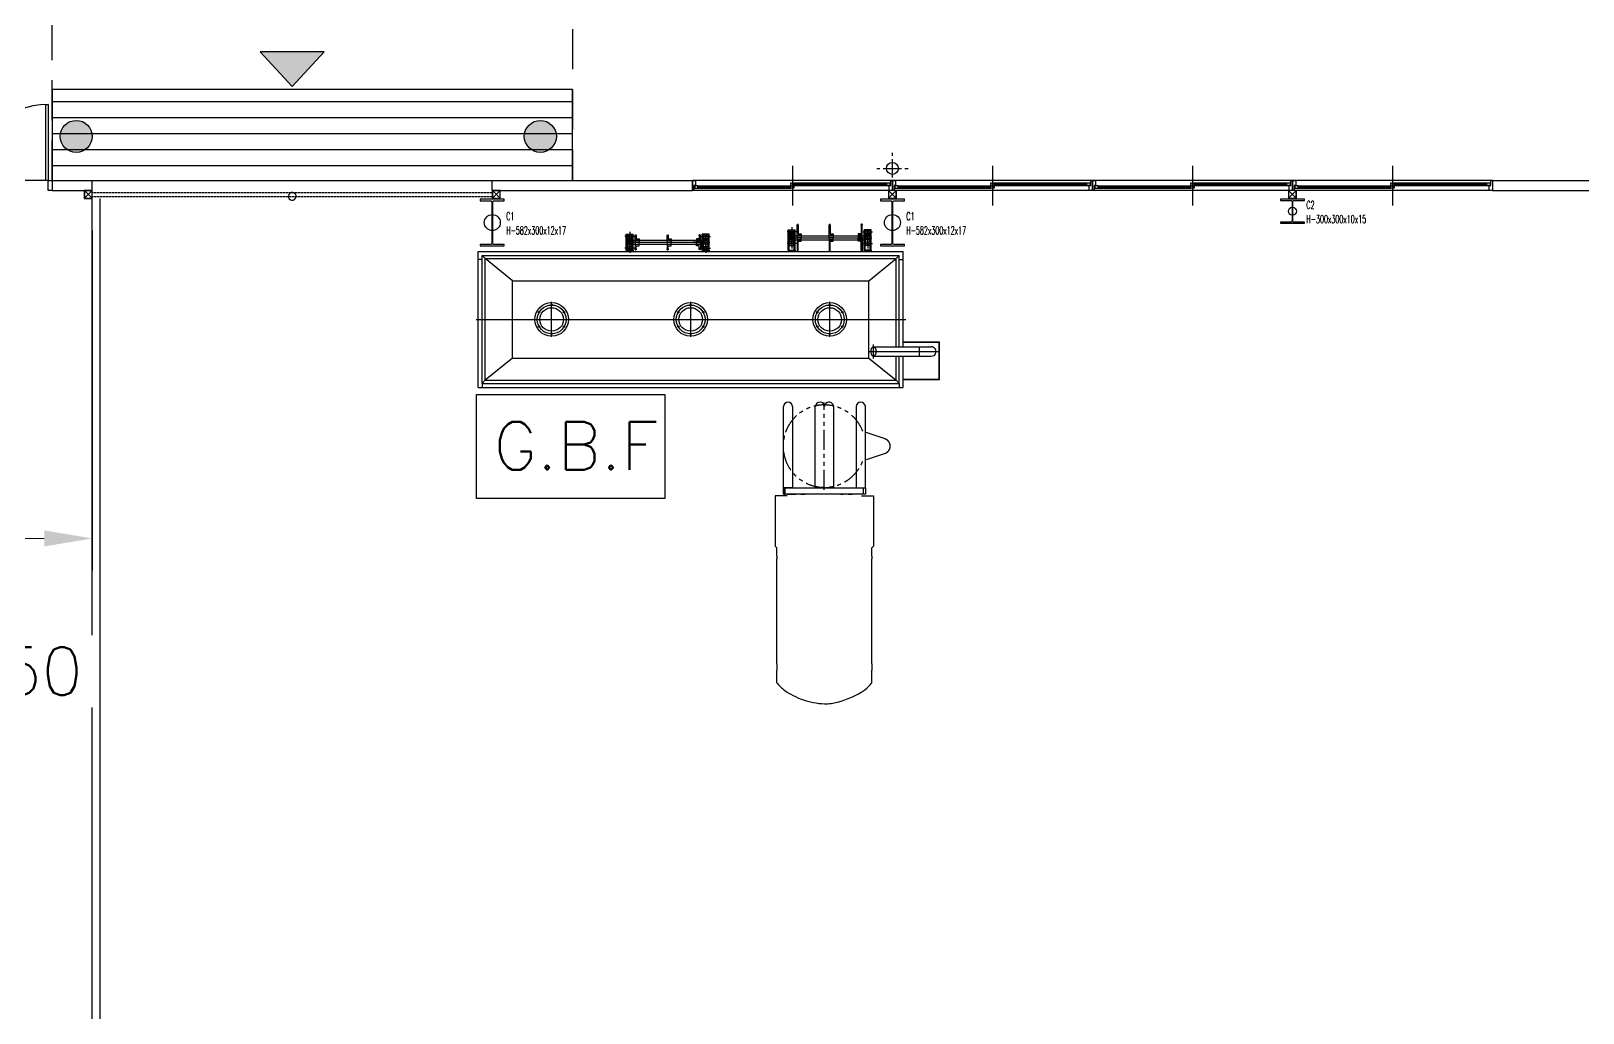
# Model space of a CAD drawing. Header units: millimetres. Extents: x 10462777 to 22643323, y 453826 to 1389191.
# Drawn here: x 11315366 to 11334762, y 605424 to 617692 of the extents above; entities that cross this region are included whole.
import ezdxf
from ezdxf.enums import TextEntityAlignment as Align

# ---------------------------------------------------------------- set-up
doc = ezdxf.new("R2010")
doc.units = ezdxf.units.MM
doc.header["$LTSCALE"] = 200
doc.header["$MEASUREMENT"] = 0
doc.header["$PDMODE"] = 35
doc.header["$PDSIZE"] = -5
for name, pattern in [('HIDDEN', [3.75, 2.5, -1.25]), ('HIDDEN2', [0.1875, 0.125, -0.0625]), ('PHANTOM', [2.5, 1.25, -0.25, 0.25, -0.25, 0.25, -0.25])]:
    doc.linetypes.add(name, pattern=pattern)
doc.layers.get('0').update_dxf_attribs({"linetype": 'CONTINUOUS'})
doc.layers.get('DEFPOINTS').update_dxf_attribs({"linetype": 'CONTINUOUS'})
for name, color, linetype in [('7', 7, 'CONTINUOUS'), ('CENTER', 1, 'CONTINUOUS'), ('COL', 2, 'CONTINUOUS'), ('door', 4, 'CONTINUOUS'), ('E1', 4, 'CONTINUOUS'), ('ELE6', 7, 'CONTINUOUS'), ('HAT', 5, 'CONTINUOUS'), ('HATCH', 8, 'CONTINUOUS'), ('lea', 7, 'CONTINUOUS'), ('LIFT', 6, 'HIDDEN2'), ('panel', 4, 'CONTINUOUS'), ('PIPE', 4, 'CONTINUOUS'), ('RXSYMBOL', 7, 'CONTINUOUS'), ('SAD', 8, 'CONTINUOUS'), ('TEX', 3, 'CONTINUOUS'), ('up', 7, 'HIDDEN'), ('win', 6, 'CONTINUOUS')]:
    doc.layers.add(name, color=color, linetype=linetype)
doc.layers.add('AM_5', color=3, linetype='CONTINUOUS', lineweight=15)
doc.layers.add('No_Print', color=153, linetype='CONTINUOUS', plot=False)
doc.styles.add('HSH', font='txt.shx ', dxfattribs={"bigfont": ' whgtxt.shx'})
doc.styles.add('HYwulM', font='txt.shx ', dxfattribs={"bigfont": ' whgtxt.shx'})
doc.styles.add('굴림', font='txt.shx ', dxfattribs={"bigfont": ' whgtxt.shx'})
doc.dimstyles.new('200$0', dxfattribs={"dimscale": 200, "dimtxt": 7, "dimasz": 1, "dimexe": 2, "dimexo": 2, "dimgap": 1, "dimtad": 1, "dimdec": 0, "dimdsep": 46, "dimlunit": 6, "dimtxsty": '굴림', "dimblk": 'DIMDOT', "dimcen": 1, "dimclrd": 4, "dimclre": 4, "dimclrt": 4, "dimadec": 0, "dimazin": 0, "dimtfac": 1, "dimtdec": 0, "dimtmove": 2, "dimatfit": 3, "dimldrblk": 'DIMDOT', "dimfxl": 1, "dimtolj": 1, "dimtzin": 0, "dimlwd": -1, "dimarcsym": 0})

# ---------------------------------------------------------------- blocks, each defined once
blk = doc.blocks.new('*U124')
at = {"color": 4, "linetype": 'Continuous'}
blk.add_circle((0, 0), 9, dxfattribs=at)
blk = doc.blocks.new('*U125')
at = {"layer": '7', "color": 0, "linetype": 'ByBlock', "lineweight": -2}
blk.add_blockref('*U124', (11528, 3371), dxfattribs=at)
for p, rotation in [((11372, 3281), 59.99999999999999), ((11372, 3101), 120), ((11684, 3281), 299.9999999999999), ((11684, 3101), 240), ((11528, 3011), 180)]:
    blk.add_blockref('*U124', p, dxfattribs=dict(at, rotation=rotation))
blk = doc.blocks.new('*U126')
at = {"color": 4, "linetype": 'Continuous'}
blk.add_circle((0, 0), 9, dxfattribs=at)
blk = doc.blocks.new('*U127')
at = {"layer": '7', "color": 0, "linetype": 'ByBlock', "lineweight": -2}
blk.add_blockref('*U126', (11528, 3371), dxfattribs=at)
for p, rotation in [((11372, 3281), 59.99999999999999), ((11372, 3101), 120), ((11684, 3281), 299.9999999999999), ((11684, 3101), 240), ((11528, 3011), 180)]:
    blk.add_blockref('*U126', p, dxfattribs=dict(at, rotation=rotation))
blk = doc.blocks.new('A$C425244E1')
at = {"layer": '7', "color": 8}
for p, q in [((22, 124), (22, 117)), ((22, 124), (22, 117)), ((30, 124), (30, 117)), ((31, 124), (31, 117)), ((45, 131), (35, 131)), ((63, 131), (52, 131)), ((68, 95), (68, 90))]:
    blk.add_line(p, q, dxfattribs=at)
for points in [[(45, 124), (20, 124, 0.414214), (18, 122), (18, 95, 0.414214)], [(68, 119, -0.414214), (66, 117), (20, 117, -0.414214), (18, 119)], [(18, 95), (18, 68, 0.414214), (20, 66), (26, 66, -0.097835)], [(68, 100, -0.086975), (76, 136), (76, 188, 0.414214), (74, 190), (24, 190, 0.414214), (22, 188), (22, 136, -0.029048), (26, 124)], [(76, 145, 0.414214), (74, 147), (24, 147, 0.414214), (22, 145)], [(35, 135), (35, 138, 0.414214), (30, 142), (22, 142)], [(30, 95, -0.097835), (22, 54), (22, 2, 0.414214), (24, 0), (74, 0, 0.414214), (76, 2), (76, 54, -0.097835), (68, 95)], [(76, 45, -0.414214), (74, 43), (24, 43, -0.414214), (22, 45)], [(63, 124), (63, 135, 0.169434), (35, 135), (35, 124)], [(57, 170, 1), (40, 170), (40, 166, 1), (57, 166), (57, 170)], [(57, 20, -1), (40, 20), (40, 24, -1), (57, 24), (57, 20)], [(68, 95), (68, 122, 0.414214), (66, 124), (52, 124)], [(63, 135), (63, 138, -0.414214), (67, 142), (76, 142)]]:
    blk.add_lwpolyline(points, format="xyb", dxfattribs=at)
blk.add_circle((49, 127), 4.71, dxfattribs=at)
at = {"layer": 'CENTER'}
blk.add_line((87, 95), (0, 95), dxfattribs=at)
blk = doc.blocks.new('*U123')
at = {"color": 4, "linetype": 'Continuous'}
blk.add_circle((0, 0), 9, dxfattribs=at)
blk = doc.blocks.new('*U122')
at = {"layer": '7', "color": 0, "linetype": 'ByBlock', "lineweight": -2}
blk.add_blockref('*U123', (11528, 3371), dxfattribs=at)
for p, rotation in [((11372, 3281), 59.99999999999999), ((11372, 3101), 120), ((11684, 3281), 299.9999999999999), ((11684, 3101), 240), ((11528, 3011), 180)]:
    blk.add_blockref('*U123', p, dxfattribs=dict(at, rotation=rotation))
blk = doc.blocks.new('A$C697A69B0')
at = {"layer": '7', "color": 141}
for p, q in [((0, 331), (20, 331)), ((3, 169), (3, 325)), ((3, 323), (17, 323)), ((3, 198), (53, 198)), ((3, 194), (53, 194)), ((6, 338), (14, 338)), ((17, 325), (17, 215)), ((18, 214), (53, 214)), ((53, 214), (53, 169)), ((0, 169), (55, 169)), ((0, 7), (20, 7)), ((3, 169), (3, 13)), ((3, 144), (53, 144)), ((3, 15), (17, 15)), ((6, 0), (14, 0)), ((17, 13), (17, 123)), ((18, 124), (53, 124)), ((53, 124), (53, 169))]:
    blk.add_line(p, q, dxfattribs=at)
for centre, radius, start, end in [((30, 325), 27, 151.8152, 179.9001), ((-10, 325), 27, 0.0999, 28.1848), ((18, 215), 1, 180, 270), ((30, 13), 27, 180.0999, 208.1848), ((-10, 13), 27, 331.8152, 359.9001), ((18, 123), 1, 90, 180)]:
    blk.add_arc(centre, radius, start, end, dxfattribs=at)
blk = doc.blocks.new('A$C638911D5')
at = {"layer": '7', "color": 141}
for p, q in [((37, 169), (52, 169)), ((37, 121), (87, 121)), ((37, 117), (87, 117)), ((37, 67), (87, 67)), ((37, 15), (52, 15))]:
    blk.add_line(p, q, dxfattribs=at)
for points in [[(37, 92), (37, 171, -0.124046), (41, 184), (49, 184, -0.124046), (52, 171), (52, 138, 0.414214), (53, 137), (87, 137), (87, 92)], [(37, 92), (37, 13, 0.124046), (41, 0), (49, 0, 0.124046), (52, 13), (52, 46, -0.414214), (53, 47), (87, 47), (87, 92)]]:
    blk.add_lwpolyline(points, format="xyb", dxfattribs=at)
at = {"layer": 'CENTER', "color": 141}
for p, q in [((0, 92), (125, 92)), ((31, 177), (59, 177)), ((31, 7), (59, 7))]:
    blk.add_line(p, q, dxfattribs=at)
blk = doc.blocks.new('A$C67880EF8')
at = {"color": 4, "linetype": 'Continuous'}
for p, q in [((18, 1052), (18, 966)), ((32, 1052), (18, 1052)), ((32, 1052), (32, 966)), ((32, 1052), (232, 1052)), ((232, 1052), (232, 966)), ((32, 966), (18, 966)), ((32, 966), (232, 966)), ((18, 16), (18, 102)), ((32, 102), (18, 102)), ((32, 16), (18, 16)), ((32, 16), (32, 102)), ((32, 102), (232, 102)), ((32, 16), (232, 16)), ((232, 16), (232, 102))]:
    blk.add_line(p, q, dxfattribs=at)
at = {"layer": '7', "linetype": 'HIDDEN'}
for p, q in [((32, 1040), (232, 1040)), ((32, 978), (232, 978)), ((32, 90), (232, 90)), ((32, 28), (232, 28))]:
    blk.add_line(p, q, dxfattribs=at)
at = {"layer": '7', "color": 6}
for p, q in [((107, 990), (157, 990)), ((107, 990), (107, 78)), ((110, 1045), (110, 990)), ((110, 1045), (155, 1045)), ((155, 1045), (155, 990)), ((157, 990), (157, 78)), ((107, 78), (157, 78)), ((110, 23), (110, 78)), ((110, 23), (155, 23)), ((155, 23), (155, 78))]:
    blk.add_line(p, q, dxfattribs=at)
at = {"layer": '7', "color": 7, "linetype": 'HIDDEN'}
for points in [[(157, 891), (151, 891), (151, 941), (157, 941)], [(157, 491), (151, 491), (151, 541), (157, 541)], [(157, 177), (151, 177), (151, 127), (157, 127)]]:
    blk.add_lwpolyline(points, dxfattribs=at)
at = {"layer": '7'}
for centre in [(59, 1009), (205, 1009), (59, 59), (205, 59)]:
    blk.add_circle(centre, 9, dxfattribs=at)
at = {"layer": 'CENTER'}
for p, q in [((118, 1009), (0, 1009)), ((59, 950), (59, 1068)), ((76, 1009), (185, 1009)), ((132, 1059), (132, 9)), ((264, 1009), (146, 1009)), ((264, 1009), (146, 1009)), ((205, 950), (205, 1068)), ((118, 59), (0, 59)), ((59, 118), (59, 0)), ((76, 59), (185, 59)), ((205, 118), (205, 0))]:
    blk.add_line(p, q, dxfattribs=at)
at = {"layer": '7', "rotation": 270}
for name, p in [('A$C425244E1', (37, 1058)), ('A$C638911D5', (40, 979)), ('A$C638911D5', (40, 579))]:
    blk.add_blockref(name, p, dxfattribs=at)
at = {"layer": '7', "xscale": -1, "rotation": 270}
for name, p in [('A$C638911D5', (40, 89)), ('A$C425244E1', (37, 10))]:
    blk.add_blockref(name, p, dxfattribs=at)
blk = doc.blocks.new('*D317')
at = {"layer": 'AM_5', "color": 4, "linetype": 'ByBlock', "lineweight": -2, "transparency": 16777216}
for p, q in [((11313581, 615201), (11313581, 610952)), ((11316131, 615201), (11316131, 610952))]:
    blk.add_line(p, q, dxfattribs=at)
at = {"layer": 'AM_5', "color": 4, "linetype": 'ByBlock', "transparency": 16777216}
blk.add_line((11315531, 611352), (11314181, 611352), dxfattribs=at)
at = {"layer": 'AM_5', "color": 4, "transparency": 16777216}
for points in [[(11314181, 611452), (11314181, 611252), (11313581, 611352)], [(11315531, 611452), (11315531, 611252), (11316131, 611352)]]:
    blk.add_solid(points, dxfattribs=at)
at = {"layer": 'DEFPOINTS', "color": 0, "transparency": 16777216}
for p in [(11313581, 615601), (11316131, 615601), (11313581, 611352)]:
    blk.add_point(p, dxfattribs=at)
at = {"layer": 'AM_5', "color": 4, "transparency": 16777216, "insert": (11314856, 609602), "char_height": 600, "attachment_point": 5, "style": '굴림', "bg_fill": 3, "box_fill_scale": 1.25, "bg_fill_color": 256, "bg_fill_true_color": 13158600, "bg_fill_transparency": 0}
blk.add_mtext('\\A1;2,550', dxfattribs=at)
blk = doc.blocks.new('DIMDOT')
at = {"color": 4}
blk.add_line((-2, 0), (2, 0), dxfattribs=at)
at = {"color": 7}
for radius in [0.5, 0.25]:
    blk.add_circle((0, 0), radius, dxfattribs=at)

msp = doc.modelspace()

# ---------------------------------------------------------------- hatches: boundary and pattern name
at = {"layer": 'panel'}
msp.add_hatch(color=256, dxfattribs=at).paths.add_polyline_path([(11318631.32522, 617000.56222), (11318231.4096, 617432.62532), (11319031.24085, 617432.62532)])
at = {"layer": 'RXSYMBOL', "ltscale": 10}
h = msp.add_hatch(color=253, dxfattribs=at)
edge = h.paths.add_edge_path()
edge.add_arc((11315931.32522, 616375.88492), 200, -90, 270)
h = msp.add_hatch(color=253, dxfattribs=at)
edge = h.paths.add_edge_path()
edge.add_arc((11321731.32522, 616375.88492), 200, -90, 270, ccw=False)

# ---------------------------------------------------------------- linework, layer by layer
at = {"ltscale": 10}
for p, q in [((11316131.32522, 593563.30121), (11316131.32522, 615600.88492)), ((11316231.32522, 593604.72256), (11316231.32522, 615600.88492))]:
    msp.add_line(p, q, dxfattribs=at)
at = {"color": 4, "linetype": 'Continuous'}
for p, q in [((11324830.30988, 614952.41551), (11324830.30988, 615208.41551)), ((11324830.30988, 615208.41551), (11324916.30988, 615208.41551)), ((11324916.30988, 614952.41551), (11324916.30988, 615208.41551)), ((11325866.30988, 615208.41551), (11325780.30988, 615208.41551)), ((11325780.30988, 614952.41551), (11325780.30988, 615208.41551)), ((11325866.30988, 614952.41551), (11325866.30988, 615208.41551)), ((11324830.30988, 614952.41551), (11324916.30988, 614952.41551)), ((11324830.30988, 614952.41551), (11324830.30988, 614938.41551)), ((11324830.30988, 614938.41551), (11324916.30988, 614938.41551)), ((11324916.30988, 614952.41551), (11324916.30988, 614938.41551)), ((11325866.30988, 614952.41551), (11325780.30988, 614952.41551)), ((11325780.30988, 614952.41551), (11325780.30988, 614938.41551)), ((11325866.30988, 614938.41551), (11325780.30988, 614938.41551)), ((11325866.30988, 614952.41551), (11325866.30988, 614938.41551))]:
    msp.add_line(p, q, dxfattribs=at)
at = {"color": 7, "linetype": 'Continuous'}
for p, q in [((11325167.86113, 611985.42389), (11325167.86113, 613001.99274)), ((11325280.5991, 612999.10202), (11325282.04446, 613001.99274)), ((11324768.94217, 611905.92917), (11324768.94217, 611985.42389)), ((11324768.94217, 611985.42389), (11325793.70138, 611985.42389)), ((11324768.94217, 611985.42389), (11324768.94217, 611905.92917)), ((11324791.58612, 611985.42389), (11324768.94217, 611985.42389)), ((11324791.58612, 611905.92917), (11324791.58612, 611985.42389)), ((11325771.05743, 611905.92917), (11325771.05743, 611985.42389)), ((11325771.05743, 611985.42389), (11325793.70138, 611985.42389)), ((11325793.70138, 611985.42389), (11325793.70138, 611905.92917)), ((11325793.70138, 611985.42389), (11325793.70138, 611905.92917)), ((11324815.67543, 611883.28522), (11324666.32171, 611883.28522)), ((11324666.32171, 611883.28522), (11324666.32171, 611734.89507)), ((11324666.32171, 611734.89507), (11324666.32171, 611256.96317)), ((11325793.70138, 611905.92917), (11324768.94217, 611905.92917)), ((11324768.94217, 611905.92917), (11324791.58612, 611905.92917)), ((11324814.23007, 611905.92917), (11324928.4134, 611905.92917)), ((11324985.26416, 611905.92917), (11324928.4134, 611905.92917)), ((11324985.26416, 611905.92917), (11325042.11493, 611905.92917)), ((11325076.32175, 611905.92917), (11325042.11493, 611905.92917)), ((11325486.3218, 611905.92917), (11325520.52862, 611905.92917)), ((11325577.37939, 611905.92917), (11325520.52862, 611905.92917)), ((11325577.37939, 611905.92917), (11325634.23016, 611905.92917)), ((11325747.9317, 611905.92917), (11325634.23016, 611905.92917)), ((11325746.48634, 611883.28522), (11325896.32184, 611883.28522)), ((11325793.70138, 611905.92917), (11325771.05743, 611905.92917)), ((11325896.32184, 611883.28522), (11325896.32184, 611734.89507)), ((11325896.32184, 611734.89507), (11325896.32184, 611256.96317)), ((11324666.32171, 611256.96317), (11324688.96566, 611233.83744)), ((11324688.96566, 611211.19349), (11324688.96566, 611233.83744)), ((11324688.96566, 611131.69877), (11324688.96566, 611211.19349)), ((11325896.32184, 611256.96317), (11325873.1961, 611233.83744)), ((11325873.1961, 611211.19349), (11325873.1961, 611233.83744)), ((11325873.1961, 611131.69877), (11325873.1961, 611211.19349)), ((11324688.96566, 611131.69877), (11324688.96566, 611097.49195)), ((11324688.96566, 609787.40044), (11324688.96566, 611097.49195)), ((11325873.1961, 611131.69877), (11325873.1961, 611097.49195)), ((11325873.1961, 609787.40044), (11325873.1961, 611097.49195)), ((11324688.96566, 609787.40044), (11324688.96566, 609707.42393)), ((11324688.96566, 609547.9527), (11324688.96566, 609707.42393)), ((11325873.1961, 609787.40044), (11325873.1961, 609707.42393)), ((11325873.1961, 609547.9527), (11325873.1961, 609707.42393))]:
    msp.add_line(p, q, dxfattribs=at)
at = {"color": 7, "linetype": 'PHANTOM'}
for p, q in [((11325280.5991, 611960.42389), (11325280.5991, 613050.42389)), ((11326040.44539, 612595.42389), (11325760.84217, 612691.41204)), ((11326040.44539, 612415.42389), (11325760.84217, 612319.43573))]:
    msp.add_line(p, q, dxfattribs=at)
at = {"color": 7, "linetype": 'Continuous'}
for points in [[(11324882.64371, 612998.62023), (11324882.64371, 611985.42389), (11324768.94217, 611985.42389), (11324768.94217, 612998.62023)], [(11325394.30064, 612999.10202), (11325394.30064, 611985.42389), (11325167.86113, 611985.42389)], [(11325679.99984, 612998.62023), (11325679.99984, 611985.42389), (11325793.70138, 611985.42389), (11325793.70138, 612998.62023)]]:
    msp.add_lwpolyline(points, dxfattribs=at)
at = {"color": 4, "linetype": 'Continuous'}
for centre, radius in [((11321872.30988, 614088.41551), 210), ((11323610.30988, 614088.41551), 210), ((11325348.30988, 614088.41551), 210), ((11321872.30988, 614088.41551), 147), ((11323610.30988, 614088.41551), 147), ((11325348.30988, 614088.41551), 147)]:
    msp.add_circle(centre, radius, dxfattribs=at)
at = {"color": 7, "linetype": 'PHANTOM'}
for centre, radius, start, end in [((11325280.5991, 612505.42389), 515, 21.170349693, 338.829650307), ((11326008.62558, 612505.42389), 95.45942, 289.471220672, 70.528779328)]:
    msp.add_arc(centre, radius, start, end, dxfattribs=at)
at = {"color": 7, "linetype": 'Continuous'}
for centre, radius, start, end in [((11324827.2383, 612996.69309), 58.51557, 88.531600986, 175.539596543), ((11324825.79294, 612998.62023), 56.97155, 0.02017211, 87.028167688), ((11325225.67547, 612997.65666), 57.90122, 88.529541007, 175.537536624), ((11325224.23011, 612999.10202), 56.36292, 0.009262057, 87.017272918), ((11325337.93165, 612999.10202), 56.3954, 89.997558634, 177.005554183), ((11325338.41344, 612999.10202), 56.35931, 0.009750415, 90.009826615), ((11325736.85061, 612998.62023), 56.96673, 92.976913454, 179.984909017), ((11325735.40526, 612996.69309), 58.51557, 4.460388164, 91.468383748), ((11325031.99742, 609799.44509), 425.28207, 216.217559836, 234.057708777), ((11325334.55915, 610244.13374), 962.94113, 235.020034769, 250.124206515), ((11325165.4522, 610384.33352), 1113.59684, 284.584808375, 304.01866153), ((11325465.60499, 609864.00444), 515.99538, 308.729461684, 322.235610907), ((11325322.51449, 610245.5791), 960.39207, 250.848754834, 267.54949956), ((11325280.5991, 609956.98917), 671.01839, 270.066589343, 284.257782035)]:
    msp.add_arc(centre, radius, start, end, dxfattribs=at)
at = {"layer": '7', "color": 6}
for p, q in [((11324837.30988, 615130.91551), (11324892.30988, 615130.91551)), ((11324837.30988, 615085.91551), (11324837.30988, 615130.91551)), ((11324837.30988, 615085.91551), (11324892.30988, 615085.91551)), ((11324892.30988, 615083.41551), (11324892.30988, 615133.41551)), ((11324892.30988, 615133.41551), (11325804.30988, 615133.41551)), ((11324892.30988, 615083.41551), (11325804.30988, 615083.41551)), ((11325804.30988, 615083.41551), (11325804.30988, 615133.41551)), ((11325859.30988, 615130.91551), (11325804.30988, 615130.91551)), ((11325859.30988, 615085.91551), (11325804.30988, 615085.91551)), ((11325859.30988, 615085.91551), (11325859.30988, 615130.91551))]:
    msp.add_line(p, q, dxfattribs=at)
at = {"layer": '7', "linetype": 'HIDDEN'}
for p, q in [((11324842.30988, 614952.41551), (11324842.30988, 615208.41551)), ((11324904.30988, 614952.41551), (11324904.30988, 615208.41551)), ((11325792.30988, 614952.41551), (11325792.30988, 615208.41551)), ((11325854.30988, 614952.41551), (11325854.30988, 615208.41551))]:
    msp.add_line(p, q, dxfattribs=at)
at = {"layer": '7', "color": 3}
for p, q in [((11320953.30988, 614938.41551), (11326267.30988, 614938.41551)), ((11320953.30988, 613238.41551), (11320953.30988, 614938.41551)), ((11321003.30988, 614838.41551), (11320953.30988, 614838.41551)), ((11326217.30988, 614838.41551), (11326267.30988, 614838.41551)), ((11326267.30988, 613745.63204), (11326267.30988, 614938.41551)), ((11326267.30988, 613238.41551), (11326267.30988, 613631.27359)), ((11321003.30988, 613288.41551), (11321003.30988, 613238.41551)), ((11326217.30988, 613288.41551), (11326217.30988, 613238.41551)), ((11320953.30988, 613238.41551), (11326267.30988, 613238.41551))]:
    msp.add_line(p, q, dxfattribs=at)
at = {"layer": '7', "color": 2}
for p, q in [((11321003.30988, 613288.41551), (11321003.30988, 614888.41551)), ((11321003.30988, 614888.41551), (11326217.30988, 614888.41551)), ((11321043.30988, 614848.41551), (11321003.30988, 614888.41551)), ((11326177.30988, 614848.41551), (11326217.30988, 614888.41551)), ((11326217.30988, 613745.6592), (11326217.30988, 614888.41551)), ((11326217.30988, 613288.41551), (11326217.30988, 613631.27359)), ((11321043.30988, 613328.41551), (11321003.30988, 613288.41551)), ((11321003.30988, 613288.41551), (11326217.30988, 613288.41551)), ((11326177.30988, 613328.41551), (11326217.30988, 613288.41551))]:
    msp.add_line(p, q, dxfattribs=at)
at = {"layer": '7', "color": 4}
for p, q in [((11321043.30988, 613328.41551), (11321043.30988, 614848.41551)), ((11321043.30988, 614848.41551), (11326177.30988, 614848.41551)), ((11321384.52389, 614572.41551), (11321043.30988, 614848.41551)), ((11325836.09587, 614572.41551), (11326177.30988, 614848.41551)), ((11326177.30988, 613745.67285), (11326177.30988, 614848.41551)), ((11321384.52389, 613604.41551), (11321384.52389, 614572.41551)), ((11321384.52389, 614572.41551), (11325836.09587, 614572.41551)), ((11325836.09587, 613604.41551), (11325836.09587, 614572.41551)), ((11326267.30988, 613808.41551), (11326720.50988, 613808.41551)), ((11326720.50988, 613338.41551), (11326720.50988, 613808.41551)), ((11321384.52389, 613604.41551), (11321043.30988, 613328.41551)), ((11321384.52389, 613604.41551), (11325836.09587, 613604.41551)), ((11325836.09587, 613604.41551), (11326177.30988, 613328.41551)), ((11326177.30988, 613328.41551), (11326177.30988, 613631.27359)), ((11321043.30988, 613328.41551), (11326177.30988, 613328.41551)), ((11326267.30988, 613338.41551), (11326720.50988, 613338.41551))]:
    msp.add_line(p, q, dxfattribs=at)
at = {"layer": '7'}
for p, q in [((11325893.76639, 613745.76963), (11326616.45945, 613745.50343)), ((11326468.10989, 613631.27359), (11326468.10989, 613745.57359)), ((11325893.76639, 613631.27359), (11326617.32918, 613631.27359))]:
    msp.add_line(p, q, dxfattribs=at)
at = {"layer": '7', "color": 7, "linetype": 'HIDDEN'}
for p, q in [((11326267.30988, 613803.91551), (11326716.00988, 613803.91551)), ((11326716.00988, 613342.91551), (11326716.00988, 613803.91551)), ((11326267.30988, 613342.91551), (11326716.00988, 613342.91551))]:
    msp.add_line(p, q, dxfattribs=at)
for points in [[(11324991.00988, 615133.41551), (11324991.00988, 615127.41551), (11324941.00988, 615127.41551), (11324941.00988, 615133.41551)], [(11325391.00988, 615133.41551), (11325391.00988, 615127.41551), (11325341.00988, 615127.41551), (11325341.00988, 615133.41551)], [(11325705.60988, 615133.41551), (11325705.60988, 615127.41551), (11325755.60988, 615127.41551), (11325755.60988, 615133.41551)]]:
    msp.add_lwpolyline(points, dxfattribs=at)
at = {"layer": '7'}
for centre in [(11324873.30988, 615181.20479), (11324873.30988, 615035.20479), (11325823.30988, 615181.20479), (11325823.30988, 615035.20479)]:
    msp.add_circle(centre, 9, dxfattribs=at)
msp.add_arc((11326620.44134, 613688.41551), 57.22662, 266.882545982, 93.989928782, dxfattribs=at)
msp.add_ellipse((11325893.76639, 613688.52161), major_axis=(0, -57.24802), ratio=0.5774071623, start_param=3.1415926536, end_param=6.2831853072, dxfattribs=at)
at = {"layer": '7', "color": 7, "linetype": 'HIDDEN', "extrusion": (0, 0, -1)}
msp.add_ellipse((11325893.76639, 613688.52161), major_axis=(0, -57.24802), ratio=0.5774071623, start_param=3.1415926536, end_param=6.2831853072, dxfattribs=at)
at = {"layer": 'CENTER'}
for p, q in [((11324873.30988, 615240.20479), (11324873.30988, 615122.20479)), ((11324873.30988, 615240.20479), (11324873.30988, 615122.20479)), ((11324932.30988, 615181.20479), (11324814.30988, 615181.20479)), ((11324932.30988, 615035.20479), (11324814.30988, 615035.20479)), ((11324822.88238, 615108.41551), (11325873.53182, 615108.41551)), ((11324873.30988, 615051.74052), (11324873.30988, 615161.56552)), ((11324873.30988, 615094.20479), (11324873.30988, 614976.20479)), ((11325764.30988, 615181.20479), (11325882.30988, 615181.20479)), ((11325764.30988, 615035.20479), (11325882.30988, 615035.20479)), ((11325823.30988, 615051.74052), (11325823.30988, 615161.56552)), ((11325823.30988, 615094.20479), (11325823.30988, 614976.20479)), ((11321872.30988, 613869.01551), (11321872.30988, 614307.81551)), ((11323610.30988, 613869.01551), (11323610.30988, 614307.81551)), ((11325348.30988, 613869.01551), (11325348.30988, 614307.81551)), ((11320927.45659, 614088.41551), (11326297.64581, 614088.41551)), ((11321652.90988, 614088.41551), (11322091.70988, 614088.41551)), ((11323390.90988, 614088.41551), (11323829.70988, 614088.41551)), ((11325128.90988, 614088.41551), (11325567.70988, 614088.41551)), ((11325836.09587, 613688.41551), (11326702.30399, 613688.41551)), ((11325893.76639, 613600.09063), (11325893.76639, 613775.7986))]:
    msp.add_line(p, q, dxfattribs=at)
for centre in [(11321872.30988, 614088.41551), (11323610.30988, 614088.41551), (11325348.30988, 614088.41551)]:
    msp.add_circle(centre, 180.00592, dxfattribs=at)
at = {"layer": 'COL'}
for points in [[(11321125.32522, 615040.38492, -0.4142135624), (11321109.32522, 615024.38492), (11320981.32522, 615024.38492), (11320981.32522, 615007.38492), (11321281.32522, 615007.38492), (11321281.32522, 615024.38492), (11321153.32522, 615024.38492, -0.4142135624), (11321137.32522, 615040.38492), (11321137.32522, 615556.38492, -0.4142135624), (11321153.32522, 615572.38492), (11321281.32522, 615572.38492), (11321281.32522, 615589.38492), (11320981.32522, 615589.38492), (11320981.32522, 615572.38492), (11321109.32522, 615572.38492, -0.4142135624), (11321125.32522, 615556.38492)], [(11326125.32522, 615040.38492, -0.4142135624), (11326109.32522, 615024.38492), (11325981.32522, 615024.38492), (11325981.32522, 615007.38492), (11326281.32522, 615007.38492), (11326281.32522, 615024.38492), (11326153.32522, 615024.38492, -0.4142135624), (11326137.32522, 615040.38492), (11326137.32522, 615556.38492, -0.4142135624), (11326153.32522, 615572.38492), (11326281.32522, 615572.38492), (11326281.32522, 615589.38492), (11325981.32522, 615589.38492), (11325981.32522, 615572.38492), (11326109.32522, 615572.38492, -0.4142135624), (11326125.32522, 615556.38492)], [(11331126.32522, 615320.38492, -0.4142135624), (11331110.32522, 615304.38492), (11330981.32522, 615304.38492), (11330981.32522, 615289.38492), (11331281.32522, 615289.38492), (11331281.32522, 615304.38492), (11331152.32522, 615304.38492, -0.4142135624), (11331136.32522, 615320.38492), (11331136.32522, 615558.38492, -0.4142135624), (11331152.32522, 615574.38492), (11331281.32522, 615574.38492), (11331281.32522, 615589.38492), (11330981.32522, 615589.38492), (11330981.32522, 615574.38492), (11331110.32522, 615574.38492, -0.4142135624), (11331126.32522, 615558.38492)]]:
    msp.add_lwpolyline(points, format="xyb", close=True, dxfattribs=at)
at = {"layer": 'door'}
for p, q in [((11315551.32522, 616775.88492), (11315581.32522, 616775.88492)), ((11315551.32522, 615825.88492), (11315551.32522, 616775.88492)), ((11315581.32522, 616775.88492), (11315581.32522, 615825.88492)), ((11315581.32522, 615825.88492), (11315551.32522, 615825.88492))]:
    msp.add_line(p, q, dxfattribs=at)
at = {"layer": 'door', "linetype": 'Continuous'}
for p, q in [((11315581.32522, 615700.88492), (11315581.32522, 615825.88492)), ((11315581.32522, 615825.88492), (11315631.32522, 615825.88492)), ((11315631.32522, 615825.88492), (11315631.32522, 615700.88492)), ((11315631.32522, 615700.88492), (11315581.32522, 615700.88492))]:
    msp.add_line(p, q, dxfattribs=at)
at = {"layer": 'door'}
msp.add_arc((11315581.32522, 615825.88492), 950, 90, 180, dxfattribs=at)
at = {"layer": 'E1'}
for p, q in [((11318231.4096, 617432.62532), (11318631.32522, 617000.56222)), ((11319031.24085, 617432.62532), (11318231.4096, 617432.62532)), ((11318631.32522, 617000.56222), (11319031.24085, 617432.62532))]:
    msp.add_line(p, q, dxfattribs=at)
at = {"layer": 'ELE6'}
msp.add_line((11315581.32522, 615825.88492), (11313681.32522, 615825.88492), dxfattribs=at)
at = {"layer": 'HAT', "linetype": 'Continuous'}
for p, q in [((11322131.32522, 616809.16504), (11315631.32522, 616809.16504)), ((11322131.32522, 616609.16504), (11315631.32522, 616609.16504)), ((11322131.32522, 616409.16504), (11315631.32522, 616409.16504)), ((11322131.32522, 616209.16504), (11315631.32522, 616209.16504)), ((11322131.32522, 616009.16504), (11315631.32522, 616009.16504))]:
    msp.add_line(p, q, dxfattribs=at)
at = {"layer": 'HATCH'}
for p, q in [((11326131.32522, 616130.88492), (11326131.32522, 616170.88492)), ((11326131.32522, 615860.88492), (11326131.32522, 616090.88492)), ((11325936.32523, 615975.88492), (11325976.32523, 615975.88492)), ((11326016.32523, 615975.88492), (11326246.32522, 615975.88492)), ((11326131.32522, 615780.88492), (11326131.32522, 615820.88492)), ((11326286.32522, 615975.88492), (11326326.32522, 615975.88492))]:
    msp.add_line(p, q, dxfattribs=at)
msp.add_ellipse((11326131.32522, 615975.88492), major_axis=(-53.03301, 53.03301), ratio=1, start_param=-0.7853981634, end_param=5.4977871438, dxfattribs=at)
at = {"layer": 'lea'}
for start, end in [(60.358815352, 240.358815352), (240.358815352, 60.358815352)]:
    msp.add_arc((11318631.32522, 615625.88492), 48.21429, start, end, dxfattribs=at)
at = {"layer": 'LIFT', "ltscale": 0.5}
for p, q in [((11316131.32522, 615675.88492), (11321131.32522, 615675.88492)), ((11316131.32522, 615625.88492), (11321131.32522, 615625.88492))]:
    msp.add_line(p, q, dxfattribs=at)
at = {"layer": 'No_Print'}
for centre, radius in [((11331131.32522, 615439.38492), 50), ((11321131.32522, 615298.38492), 100), ((11326131.32522, 615298.38492), 100)]:
    msp.add_circle(centre, radius, dxfattribs=at)
at = {"layer": 'panel'}
for p, q in [((11315631.32522, 615825.88492), (11316131.32522, 615825.88492)), ((11316131.32522, 615700.88492), (11316131.32522, 615825.88492)), ((11321131.32522, 615825.88492), (11323631.32522, 615825.88492)), ((11321131.32522, 615700.88492), (11321131.32522, 615825.88492)), ((11323631.32522, 615825.88492), (11323631.32522, 615700.88492)), ((11333631.32522, 615825.88492), (11336508.82522, 615825.88492)), ((11333631.32522, 615825.88492), (11333631.32522, 615700.88492)), ((11315631.32522, 615700.88492), (11316131.32522, 615700.88492)), ((11321131.32522, 615700.88492), (11323631.32522, 615700.88492)), ((11333631.32522, 615700.88492), (11336383.82522, 615700.88492))]:
    msp.add_line(p, q, dxfattribs=at)
at = {"layer": 'PIPE'}
for p, q in [((11316033.62522, 615603.18492), (11316129.02522, 615698.58492)), ((11316129.02522, 615603.18492), (11316033.62522, 615698.58492)), ((11321133.62522, 615603.18492), (11321229.02522, 615698.58492)), ((11321229.02522, 615603.18492), (11321133.62522, 615698.58492)), ((11326083.62522, 615603.18492), (11326179.02522, 615698.58492)), ((11326179.02522, 615603.18492), (11326083.62522, 615698.58492)), ((11331083.62522, 615603.18492), (11331179.02522, 615698.58492)), ((11331179.02522, 615603.18492), (11331083.62522, 615698.58492))]:
    msp.add_line(p, q, dxfattribs=at)
for points in [[(11316131.32522, 615600.88492), (11316131.32522, 615700.88492), (11316031.32522, 615700.88492), (11316031.32522, 615600.88492)], [(11316129.02522, 615603.18492), (11316129.02522, 615698.58492), (11316033.62522, 615698.58492), (11316033.62522, 615603.18492)], [(11321231.32522, 615600.88492), (11321231.32522, 615700.88492), (11321131.32522, 615700.88492), (11321131.32522, 615600.88492)], [(11321229.02522, 615603.18492), (11321229.02522, 615698.58492), (11321133.62522, 615698.58492), (11321133.62522, 615603.18492)], [(11326181.32522, 615600.88492), (11326181.32522, 615700.88492), (11326081.32522, 615700.88492), (11326081.32522, 615600.88492)], [(11326179.02522, 615603.18492), (11326179.02522, 615698.58492), (11326083.62522, 615698.58492), (11326083.62522, 615603.18492)], [(11331181.32522, 615600.88492), (11331181.32522, 615700.88492), (11331081.32522, 615700.88492), (11331081.32522, 615600.88492)], [(11331179.02522, 615603.18492), (11331179.02522, 615698.58492), (11331083.62522, 615698.58492), (11331083.62522, 615603.18492)]]:
    msp.add_lwpolyline(points, close=True, dxfattribs=at)
at = {"layer": 'RXSYMBOL', "ltscale": 10}
for centre in [(11315931.32522, 616375.88492), (11321731.32522, 616375.88492)]:
    msp.add_circle(centre, 200, dxfattribs=at)
at = {"layer": 'SAD', "ltscale": 10}
for p, q in [((11322131.32522, 616963.38492), (11315631.32522, 616963.38492)), ((11315631.32522, 616963.38492), (11315631.32522, 615825.88492)), ((11322131.32522, 615825.88492), (11322131.32522, 616963.38492)), ((11315631.32522, 615825.88492), (11322131.32522, 615825.88492))]:
    msp.add_line(p, q, dxfattribs=at)
at = {"layer": 'TEX', "color": 4, "ltscale": 10}
msp.add_lwpolyline([(11320934.68948, 613148.53028), (11323288.68948, 613148.53028), (11323288.68948, 611851.03028), (11320934.68948, 611851.03028)], close=True, dxfattribs=at)
at = {"layer": 'up'}
for p, q in [((11315631.32522, 615825.88492), (11315631.32522, 618463.38492)), ((11322131.32522, 618463.38492), (11322131.32522, 615825.88492))]:
    msp.add_line(p, q, dxfattribs=at)
at = {"layer": 'win'}
for p, q in [((11324881.32522, 616009.16158), (11324881.32522, 615512.21214)), ((11327381.32522, 616009.16158), (11327381.32522, 615512.21214)), ((11329881.32522, 616009.16158), (11329881.32522, 615512.21214)), ((11332381.32522, 616009.16158), (11332381.32522, 615512.21214)), ((11326131.32522, 615825.88492), (11323631.32522, 615825.88492)), ((11328631.32522, 615825.88492), (11326131.32522, 615825.88492)), ((11331131.32522, 615825.88492), (11328631.32522, 615825.88492)), ((11333631.32522, 615825.88492), (11331131.32522, 615825.88492)), ((11326131.32522, 615700.88492), (11323631.32522, 615700.88492)), ((11323701.32522, 615757.88492), (11324861.32522, 615757.88492)), ((11323701.32522, 615746.88492), (11324861.32522, 615746.88492)), ((11323701.32522, 615738.88492), (11324861.32522, 615738.88492)), ((11323701.32522, 615727.88492), (11324861.32522, 615727.88492)), ((11324901.32522, 615793.88492), (11326061.32522, 615793.88492)), ((11324901.32522, 615782.88492), (11326061.32522, 615782.88492)), ((11324901.32522, 615774.88492), (11326061.32522, 615774.88492)), ((11324901.32522, 615763.88492), (11326101.32522, 615763.88492)), ((11328631.32522, 615700.88492), (11326131.32522, 615700.88492)), ((11326201.32522, 615757.88492), (11327361.32522, 615757.88492)), ((11326201.32522, 615746.88492), (11327361.32522, 615746.88492)), ((11326201.32522, 615738.88492), (11327361.32522, 615738.88492)), ((11326201.32522, 615727.88492), (11327361.32522, 615727.88492)), ((11327401.32522, 615793.88492), (11328561.32522, 615793.88492)), ((11327401.32522, 615782.88492), (11328561.32522, 615782.88492)), ((11327401.32522, 615774.88492), (11328561.32522, 615774.88492)), ((11327401.32522, 615763.88492), (11328601.32522, 615763.88492)), ((11331131.32522, 615700.88492), (11328631.32522, 615700.88492)), ((11328701.32522, 615757.88492), (11329861.32522, 615757.88492)), ((11328701.32522, 615746.88492), (11329861.32522, 615746.88492)), ((11328701.32522, 615738.88492), (11329861.32522, 615738.88492)), ((11328701.32522, 615727.88492), (11329861.32522, 615727.88492)), ((11329901.32522, 615793.88492), (11331061.32522, 615793.88492)), ((11329901.32522, 615782.88492), (11331061.32522, 615782.88492)), ((11329901.32522, 615774.88492), (11331061.32522, 615774.88492)), ((11329901.32522, 615763.88492), (11331101.32522, 615763.88492)), ((11333631.32522, 615700.88492), (11331131.32522, 615700.88492)), ((11331201.32522, 615757.88492), (11332361.32522, 615757.88492)), ((11331201.32522, 615746.88492), (11332361.32522, 615746.88492)), ((11331201.32522, 615738.88492), (11332361.32522, 615738.88492)), ((11331201.32522, 615727.88492), (11332361.32522, 615727.88492)), ((11332401.32522, 615793.88492), (11333561.32522, 615793.88492)), ((11332401.32522, 615782.88492), (11333561.32522, 615782.88492)), ((11332401.32522, 615774.88492), (11333561.32522, 615774.88492)), ((11332401.32522, 615763.88492), (11333601.32522, 615763.88492))]:
    msp.add_line(p, q, dxfattribs=at)
for points in [[(11323631.32522, 615775.88492), (11323631.32522, 615825.88492), (11323671.32522, 615825.88492), (11323671.32522, 615760.88492), (11323651.32522, 615760.88492), (11323651.32522, 615700.88492), (11323631.32522, 615700.88492), (11323631.32522, 615775.88492)], [(11326131.32522, 615795.88492), (11326131.32522, 615700.88492), (11326091.32522, 615700.88492), (11326091.32522, 615760.88492), (11326111.32522, 615760.88492), (11326111.32522, 615825.88492), (11326131.32522, 615825.88492), (11326131.32522, 615795.88492)], [(11326131.32522, 615775.88492), (11326131.32522, 615825.88492), (11326171.32522, 615825.88492), (11326171.32522, 615760.88492), (11326151.32522, 615760.88492), (11326151.32522, 615700.88492), (11326131.32522, 615700.88492), (11326131.32522, 615775.88492)], [(11328631.32522, 615795.88492), (11328631.32522, 615700.88492), (11328591.32522, 615700.88492), (11328591.32522, 615760.88492), (11328611.32522, 615760.88492), (11328611.32522, 615825.88492), (11328631.32522, 615825.88492), (11328631.32522, 615795.88492)], [(11328631.32522, 615775.88492), (11328631.32522, 615825.88492), (11328671.32522, 615825.88492), (11328671.32522, 615760.88492), (11328651.32522, 615760.88492), (11328651.32522, 615700.88492), (11328631.32522, 615700.88492), (11328631.32522, 615775.88492)], [(11331131.32522, 615795.88492), (11331131.32522, 615700.88492), (11331091.32522, 615700.88492), (11331091.32522, 615760.88492), (11331111.32522, 615760.88492), (11331111.32522, 615825.88492), (11331131.32522, 615825.88492), (11331131.32522, 615795.88492)], [(11331131.32522, 615775.88492), (11331131.32522, 615825.88492), (11331171.32522, 615825.88492), (11331171.32522, 615760.88492), (11331151.32522, 615760.88492), (11331151.32522, 615700.88492), (11331131.32522, 615700.88492), (11331131.32522, 615775.88492)], [(11333631.32522, 615795.88492), (11333631.32522, 615700.88492), (11333591.32522, 615700.88492), (11333591.32522, 615760.88492), (11333611.32522, 615760.88492), (11333611.32522, 615825.88492), (11333631.32522, 615825.88492), (11333631.32522, 615795.88492)]]:
    msp.add_lwpolyline(points, dxfattribs=at)
for points in [[(11323661.32522, 615727.88492), (11323701.32522, 615727.88492), (11323701.32522, 615757.88492), (11323661.32522, 615757.88492)], [(11324861.32522, 615793.88492), (11324901.32522, 615793.88492), (11324901.32522, 615763.88492), (11324861.32522, 615763.88492)], [(11324861.32522, 615757.88492), (11324901.32522, 615757.88492), (11324901.32522, 615727.88492), (11324861.32522, 615727.88492)], [(11326061.32522, 615793.88492), (11326101.32522, 615793.88492), (11326101.32522, 615763.88492), (11326061.32522, 615763.88492)], [(11326161.32522, 615727.88492), (11326201.32522, 615727.88492), (11326201.32522, 615757.88492), (11326161.32522, 615757.88492)], [(11327361.32522, 615793.88492), (11327401.32522, 615793.88492), (11327401.32522, 615763.88492), (11327361.32522, 615763.88492)], [(11327361.32522, 615757.88492), (11327401.32522, 615757.88492), (11327401.32522, 615727.88492), (11327361.32522, 615727.88492)], [(11328561.32522, 615793.88492), (11328601.32522, 615793.88492), (11328601.32522, 615763.88492), (11328561.32522, 615763.88492)], [(11328661.32522, 615727.88492), (11328701.32522, 615727.88492), (11328701.32522, 615757.88492), (11328661.32522, 615757.88492)], [(11329861.32522, 615793.88492), (11329901.32522, 615793.88492), (11329901.32522, 615763.88492), (11329861.32522, 615763.88492)], [(11329861.32522, 615757.88492), (11329901.32522, 615757.88492), (11329901.32522, 615727.88492), (11329861.32522, 615727.88492)], [(11331061.32522, 615793.88492), (11331101.32522, 615793.88492), (11331101.32522, 615763.88492), (11331061.32522, 615763.88492)], [(11331161.32522, 615727.88492), (11331201.32522, 615727.88492), (11331201.32522, 615757.88492), (11331161.32522, 615757.88492)], [(11332361.32522, 615793.88492), (11332401.32522, 615793.88492), (11332401.32522, 615763.88492), (11332361.32522, 615763.88492)], [(11332361.32522, 615757.88492), (11332401.32522, 615757.88492), (11332401.32522, 615727.88492), (11332361.32522, 615727.88492)], [(11333561.32522, 615793.88492), (11333601.32522, 615793.88492), (11333601.32522, 615763.88492), (11333561.32522, 615763.88492)]]:
    msp.add_lwpolyline(points, close=True, dxfattribs=at)

# ---------------------------------------------------------------- block references
at = {"layer": '7'}
for name, p in [('A$C697A69B0', (11324938.33732, 614942.57525)), ('A$C697A69B0', (11325338.33732, 614942.57525)), ('A$C425244E1', (11324824.68667, 615013.41552)), ('*U122', (11310344.48008, 610897.80078)), ('*U125', (11312082.48008, 610897.80078)), ('*U127', (11313820.48008, 610897.80078))]:
    msp.add_blockref(name, p, dxfattribs=at)
at = {"layer": '7', "xscale": -1}
for name, p in [('A$C697A69B0', (11325758.28244, 614942.57525)), ('A$C425244E1', (11325871.93309, 615013.41552))]:
    msp.add_blockref(name, p, dxfattribs=at)
at = {"layer": '7', "rotation": 90}
msp.add_blockref('A$C67880EF8', (11323857.30989, 614919.99407), dxfattribs=at)

# ---------------------------------------------------------------- texts
at = {"layer": 'No_Print', "style": 'HYwulM', "width": 0.5}
for s, p in [('C1', (11321305.16001, 615377.49421)), ('C1', (11326305.16001, 615377.49421)), ('C2', (11331305.16001, 615518.49421)), ('H-582x300x12x17', (11321305.16001, 615201.48409)), ('H-582x300x12x17', (11326305.16001, 615201.48409)), ('H-300x300x10x15', (11331305.16001, 615342.48409))]:
    msp.add_text(s, height=100, dxfattribs=at).set_placement(p, align=Align.MIDDLE_LEFT)
at = {"layer": 'TEX', "color": 6, "style": 'HSH'}
msp.add_text('G.B.F', height=600, dxfattribs=at).set_placement((11321148.08346, 612209.53028))

# ---------------------------------------------------------------- next in the draw order: dimensions: what is measured, and where the dimension line sits
at = {"layer": 'AM_5'}
dim = msp.add_aligned_dim(p1=(11316131.32522, 615600.88492), p2=(11313581.32522, 615600.88492), distance=4249.03386, dimstyle='200$0', override={"dimtxt": 3, "dimasz": 3, "dimsah": 1, "dimfxl": 2, "dimtfill": 1, "dimarcsym": 1}, dxfattribs=at)
dim.commit()
dim.dimension.update_dxf_attribs({"geometry": '*D317', "text_midpoint": (11314856.32522, 609601.85105)})

doc.saveas('drawing.dxf')
